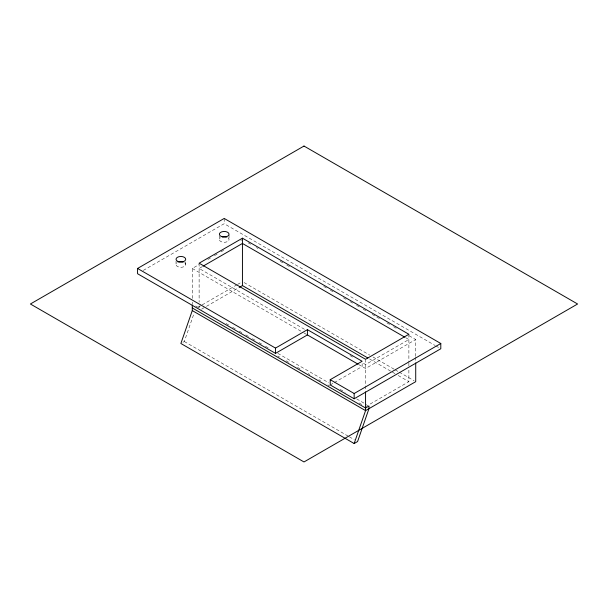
<?xml version="1.0" encoding="UTF-8"?>
<svg xmlns="http://www.w3.org/2000/svg" width="608" height="608" viewBox="0 0 608 608"><rect width="100%" height="100%" fill="white"/><g stroke="black" fill="none" stroke-linecap="round" stroke-linejoin="round"><path stroke-width="0.46" stroke-dasharray="3.04 2.28" d="M182.932 342.304L184.3 341.514L194.157 313.052M143.283 270.423L224.2 223.706L435.054 345.443M192.28 298.414L192.28 268.462L198.862 264.662M207.906 259.441L211.196 257.541M214.48 255.641L217.77 253.741M221.061 251.841L224.352 249.941M240.798 240.449L242.44 239.499M202.388 266.57L199.12 268.462L304.889 329.521M198.033 307.26L201.324 305.36M202.145 304.882L236.687 284.947M237.508 284.468L241.619 282.097M201.575 309.168L205.656 306.804M206.477 306.333L238.351 287.934M330.22 384.955L333.496 383.063M334.309 382.592L362.14 366.525L362.14 362.14M415.72 356.394L415.72 339.538L365.56 368.501L358.872 364.64M365.56 406.676L408.88 381.664L408.88 368.562M435.875 345.914L439.979 348.285M248.186 242.82L250.656 244.241M256.401 247.562L258.043 248.505M280.22 261.311L283.503 263.203M286.786 265.103L290.069 266.996M323.745 286.436L327.028 288.336M330.311 290.229L333.594 292.129M343.452 297.821L346.735 299.714M350.018 301.614L353.309 303.506M356.592 305.406L359.875 307.298M363.158 309.198L366.449 311.091M372.195 314.412L379.582 318.683M386.977 322.947L390.26 324.847M393.543 326.739L396.834 328.639M409.154 335.745L415.72 339.538M405.597 337.645L408.88 339.538L365.56 364.549L362.277 362.657M244.082 282.568L369.732 355.11M373.016 357.01L394.372 369.337M395.192 369.808L398.476 371.708M399.296 372.18L414.078 380.714M369.527 358.94L391.658 371.724M392.479 372.195L394.942 373.616M398.225 375.508L408.88 381.664M349.98 355.558L353.263 357.451M192.28 268.462L303.149 332.47M303.97 332.941L306.432 334.362M195.7 305.976L198.983 307.868M226.085 323.517L229.368 325.417M232.659 327.309L235.942 329.209M239.225 331.102L242.508 333.002M245.792 334.894L249.082 336.794M252.366 338.694L255.649 340.586M258.932 342.486L262.223 344.379M265.506 346.279L268.789 348.171M277.826 353.385L328.738 382.782M340.237 389.424L345.162 392.266M356.66 398.909L366.518 404.594M277.826 356.022L279.467 356.972M286.026 360.757L290.145 363.136M297.532 367.399L299.995 368.82M308.165 373.54L309.852 374.513M318.828 379.696L320.53 380.676M327.917 384.94L329.559 385.89M359.123 402.96L363.098 405.255M184.3 341.514L348.544 436.346M349.364 436.818L354.297 439.66M415.72 357.329L415.72 362.011M408.88 334.278L408.88 362.011M408.88 362.946L408.88 367.627M365.56 359.29L365.56 390.967M229.034 235.114L229.034 239.499M224.2 218.439L224.2 223.706M219.366 235.988L219.366 239.499M199.12 263.196L199.12 302.161M199.12 305.9L199.12 307.777M192.28 302.161L192.28 304.03M185.714 261.873L185.714 264.51M176.046 260.999L176.046 264.51M227.916 237.713A4.834 2.789 0 0 1 227.514 241.536A4.834 2.789 0 0 1 220.886 241.536A4.834 2.789 0 0 1 220.484 237.713M184.596 262.717A4.834 2.789 0 0 1 184.194 266.54A4.834 2.789 0 0 1 177.566 266.54A4.834 2.789 0 0 1 177.164 262.717"/><path stroke-width="0.91" d="M192.28 304.965L192.28 310.582L180.88 343.49L354.16 443.536L357.58 441.56L368.98 408.652L368.98 406.015L365.56 407.991L192.28 307.952M354.16 443.536L365.56 410.628L365.56 391.902M137.56 268.455L224.2 218.439L440.8 343.49L440.8 348.756L354.16 398.78L330.22 384.955L330.22 379.688L362.14 361.258L307.42 329.665L275.5 348.095L137.56 268.455L137.56 273.722L275.5 353.362L307.42 334.932L307.42 329.665M242.44 238.184L199.12 263.196L365.56 359.29L408.88 334.278L242.44 238.184L242.44 285.57L367.886 357.998M203.209 266.099L242.44 243.451L404.784 337.174M239.172 287.462L242.44 285.57M330.22 379.688L354.16 393.513L440.8 343.49M307.253 334.841L358.165 364.23M192.28 310.582L365.56 410.628L415.72 381.664L415.72 362.946M354.16 393.513L354.16 398.78M275.5 348.095L275.5 353.362M222.277 236.938A4.834 2.789 0 0 1 226.548 237.059M178.532 262.071A4.834 2.789 0 0 1 183.228 262.071M304 146.042L30.4 304L304 461.958L577.6 304L304 146.042M221.783 236.649A4.834 2.789 0 0 0 229.034 234.232A4.834 2.789 0 0 0 221.783 231.815A4.834 2.789 0 0 0 221.783 236.649M178.045 261.508A4.834 2.789 0 0 0 185.691 259.532A4.834 2.789 0 0 0 178.904 256.698A4.834 2.789 0 0 0 178.045 261.508"/></g></svg>
